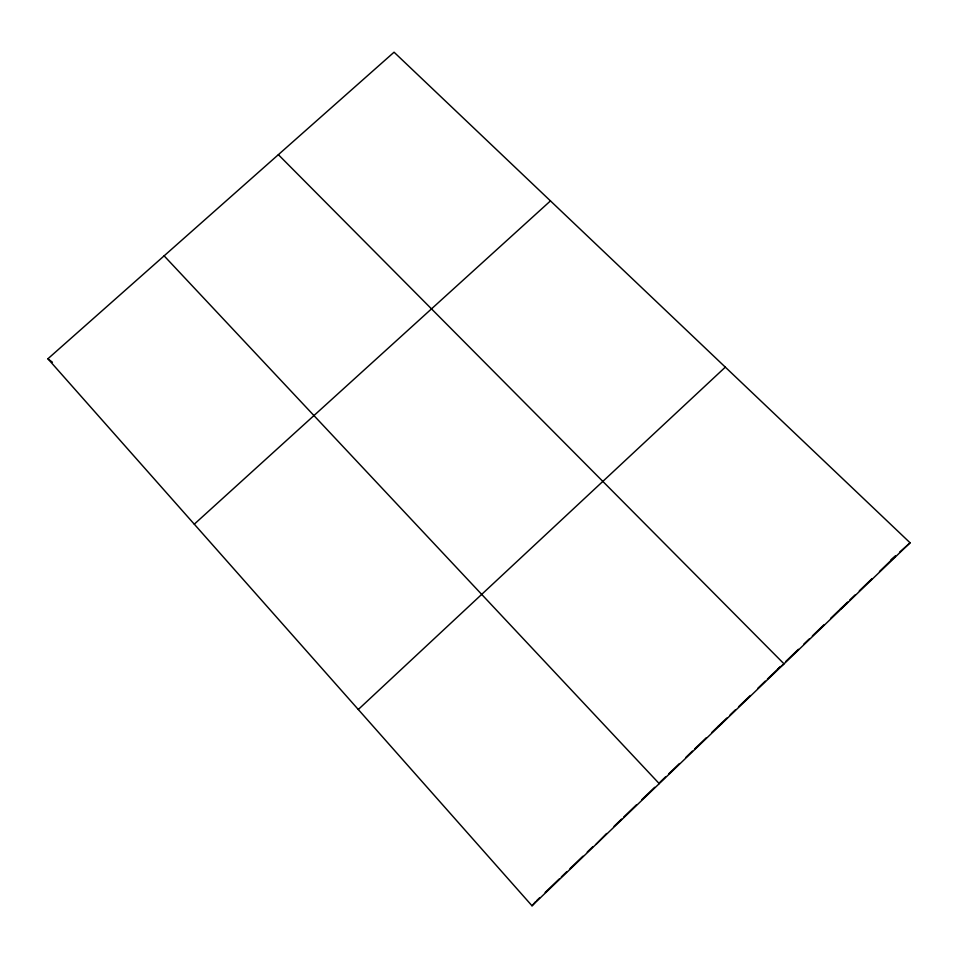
<?xml version="1.0" encoding="UTF-8"?>
<svg xmlns="http://www.w3.org/2000/svg" width="958" height="958" viewBox="0 0 958 958"><rect width="100%" height="100%" fill="white"/><g stroke="black" fill="none" stroke-linecap="round" stroke-linejoin="round"><path stroke-width="1.44" d="M595.948 844.429L606.582 833.496M532.025 905.801L910.1 542.815L394.061 52.199L47.9 358.783L532.025 905.801L535.438 901.789M536.516 900.76L539.761 897.646M545.15 892.461L559.185 879.001M561.34 876.929L566.741 871.744M569.974 868.631L582.931 856.201M587.242 852.057L592.643 846.872M614.066 826.311L621.55 819.126M623.682 817.066L636.519 804.756M641.86 799.619L654.697 787.296M660.05 782.147L665.451 776.974M668.684 773.872L679.462 763.526M685.928 757.311L692.395 751.096M694.562 749.024L706.417 737.648M711.806 732.463L726.823 718.057M730.02 714.979L735.361 709.854M738.57 706.776L750.318 695.496M757.802 688.311L765.274 681.138M767.406 679.09L780.231 666.768M785.596 661.631L798.445 649.296M803.798 644.147L809.151 639.01M812.372 635.92L824.155 624.616M830.574 618.437L839.148 610.21M840.202 609.192L847.638 602.067M849.758 600.031L855.063 594.942M859.302 590.858L872.031 578.644M879.468 571.507L895.383 556.227M358.292 709.495L725.326 367.142M194.282 524.182L550.467 200.893M890.916 559.915L895.275 556.035M899.622 552.155L910.1 542.815M840.178 609.324L847.375 603.037M778.088 668.828L784.027 663.858L278.359 154.669M718.272 726.26L721.937 723.47M47.9 358.783L52.391 362.208M164.117 255.846L659.248 783.656"/></g></svg>
